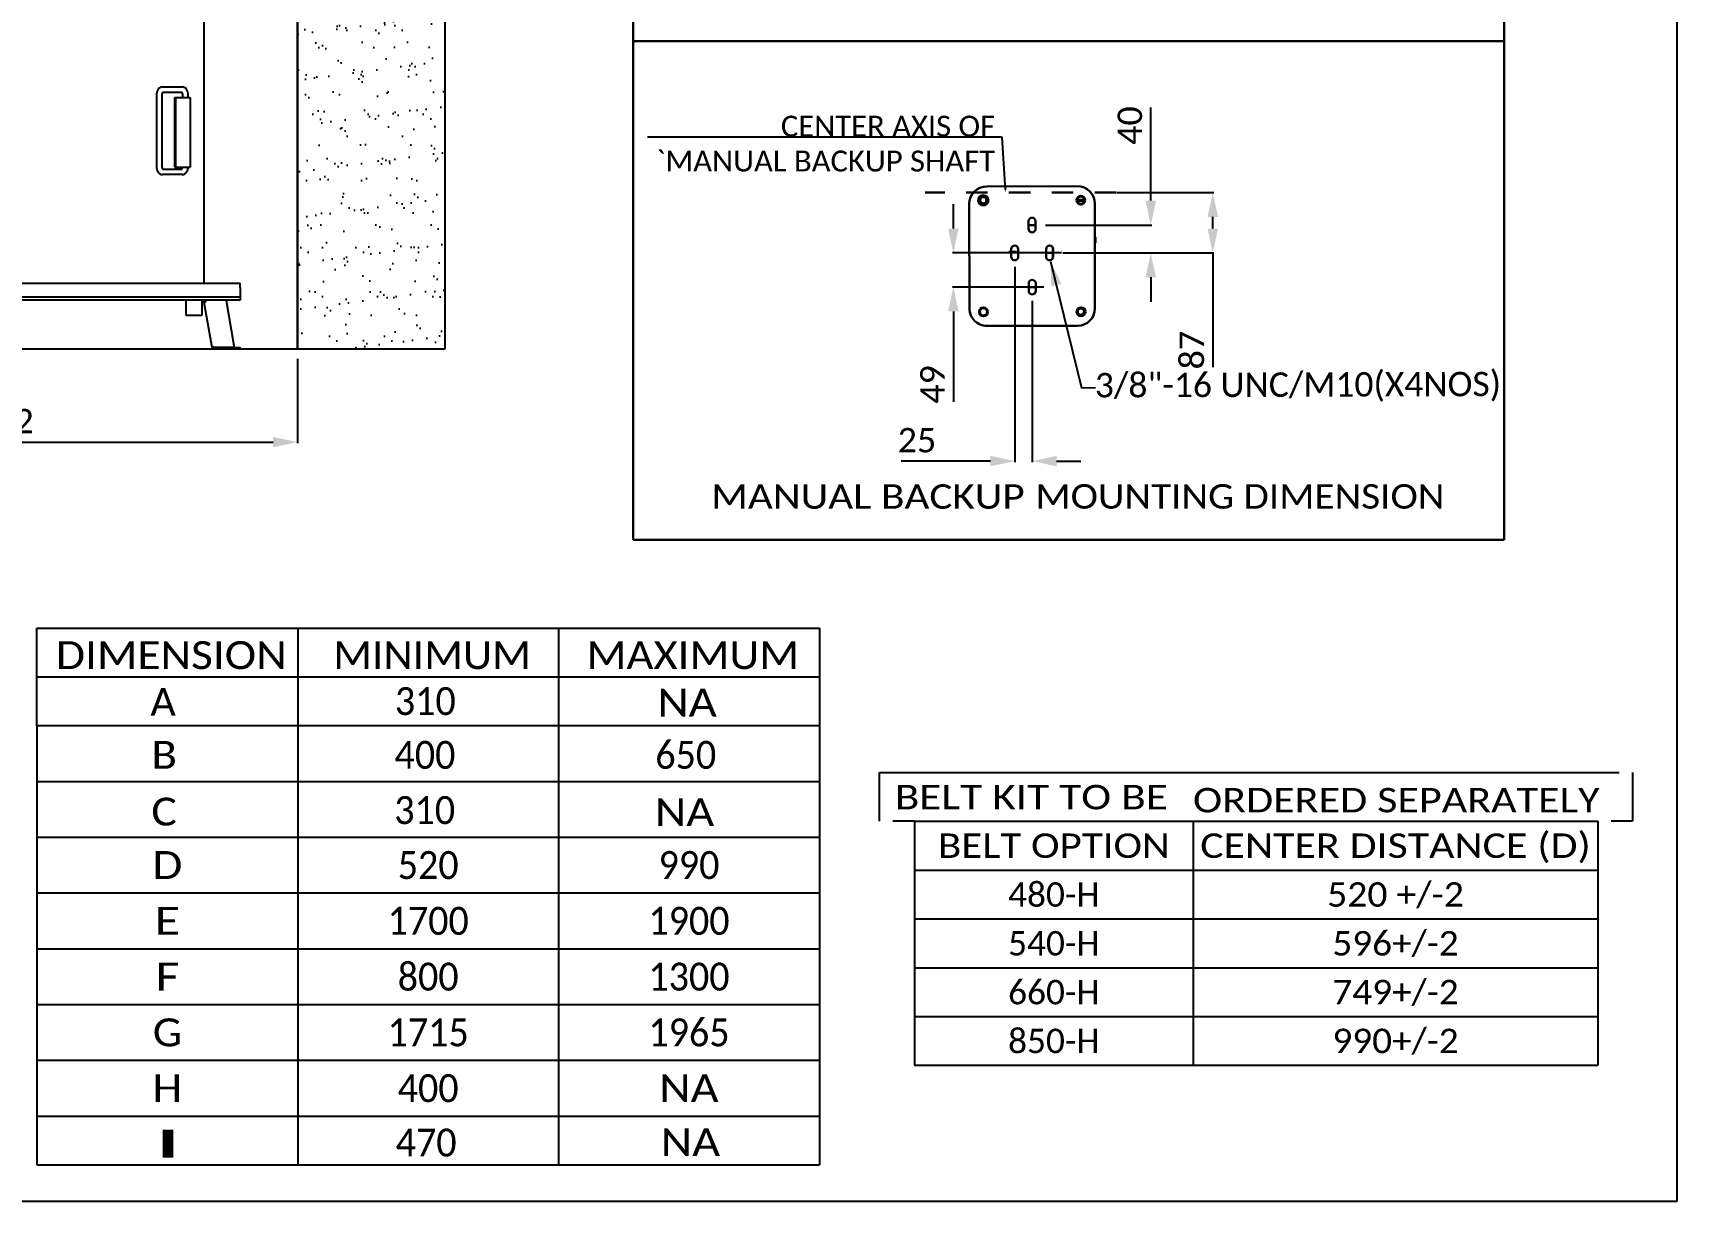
# Model space of a CAD drawing. Header units: millimetres. Extents: x 6781 to 13993, y -7973 to 4183.
# Drawn here: x 11635 to 13993, y -7973 to -6297 of the extents above; entities that cross this region are included whole.
import ezdxf
from ezdxf import colors
from ezdxf.entities.mleader import LeaderData, LeaderLine
from ezdxf.enums import TextEntityAlignment as Align
from ezdxf.math import Vec2, Vec3

# ---------------------------------------------------------------- set-up
doc = ezdxf.new("R2010")
doc.units = ezdxf.units.MM
doc.header["$LTSCALE"] = 307.34
doc.header["$PDMODE"] = 3
doc.header["$PDSIZE"] = 8
doc.linetypes.add('DASHED', pattern=[0.2, 0.1, -0.1])
doc.layers.get('0').update_dxf_attribs({"linetype": 'CONTINUOUS'})
doc.layers.get('Defpoints').update_dxf_attribs({"linetype": 'CONTINUOUS'})
doc.styles.get("Standard").update_dxf_attribs({"font": 'calibri.ttf'})
doc.dimstyles.new('DIMSTYLE_2', dxfattribs={"dimtxt": 35, "dimasz": 35, "dimexe": 1.5, "dimexo": 1, "dimgap": 0.875, "dimtad": 1, "dimdec": 0, "dimdsep": 46, "dimtxsty": 'Standard', "dimblk": '_FILLED', "dimblk1": '_FILLED', "dimblk2": '_FILLED', "dimcen": 0.09, "dimazin": 2, "dimtp": 0.01, "dimtm": 0.01, "dimtfac": 1, "dimtdec": 0, "dimtofl": 0, "dimtmove": 0, "dimatfit": 3, "dimldrblk": '_FILLED', "dimfxl": 1, "dimtolj": 1, "dimarcsym": 0})
doc.dimstyles.get("Standard").update_dxf_attribs({"dimtxt": 35, "dimasz": 35, "dimexe": 1.5, "dimexo": 1, "dimtad": 1, "dimdsep": 46, "dimtxsty": 'Standard', "dimblk": '_FILLED', "dimblk1": '_FILLED', "dimblk2": '_FILLED', "dimcen": 0.09, "dimazin": 2, "dimtol": 1, "dimtp": 0.01, "dimtm": 0.01, "dimtfac": 1, "dimtofl": 0, "dimtmove": 0, "dimatfit": 3, "dimldrblk": '_FILLED', "dimfxl": 1, "dimtolj": 1, "dimarcsym": 0})

# ---------------------------------------------------------------- blocks, each defined once
blk = doc.blocks.new('_FILLED')
at = {"color": 0, "linetype": 'ByBlock'}
blk.add_solid([(0, 0), (-1, 0.214), (-1, -0.214)], dxfattribs=at)
blk = doc.blocks.new('*D1022')
at = {"color": 0, "linetype": 'Continuous', "lineweight": -2}
for p, q in [((11272.1, -6764.7), (11272.1, -6885.7)), ((12014.3, -6764.7), (12014.3, -6885.7)), ((11307.1, -6884.2), (11979.3, -6884.2))]:
    blk.add_line(p, q, dxfattribs=at)
at = {"layer": 'Defpoints', "color": 0}
for p in [(11272.1, -6763.7), (12014.3, -6763.7), (12014.3, -6884.2)]:
    blk.add_point(p, dxfattribs=at)
at = {"color": 0, "linetype": 'ByBlock', "lineweight": -2, "xscale": 35, "yscale": 35, "zscale": 35, "rotation": 180}
blk.add_blockref('_FILLED', (11272.1, -6884.2), dxfattribs=at)
at = {"color": 0, "linetype": 'ByBlock', "lineweight": -2, "xscale": 35, "yscale": 35, "zscale": 35}
blk.add_blockref('_FILLED', (12014.3, -6884.2), dxfattribs=at)
at = {"color": 0, "insert": (11594.6, -6836.6), "char_height": 35, "attachment_point": 2, "line_spacing_factor": 0.9}
blk.add_mtext('\\A1;742', dxfattribs=at)
blk = doc.blocks.new('*D1038')
at = {"color": 0, "linetype": 'Continuous', "lineweight": -2}
for p, q in [((13238.1, -6537.8), (13238.1, -6404.3)), ((13087.2, -6572.8), (13239.6, -6572.8)), ((13112.1, -6612.8), (13239.6, -6612.8)), ((13238.1, -6647.8), (13238.1, -6682.8))]:
    blk.add_line(p, q, dxfattribs=at)
at = {"layer": 'Defpoints', "color": 0}
for p in [(13086.2, -6572.8), (13111.1, -6612.8), (13238.1, -6612.8)]:
    blk.add_point(p, dxfattribs=at)
at = {"color": 0, "linetype": 'ByBlock', "lineweight": -2, "xscale": 35, "yscale": 35, "zscale": 35}
for p, rotation in [((13238.1, -6572.8), 270), ((13238.1, -6612.8), 90)]:
    blk.add_blockref('_FILLED', p, dxfattribs=dict(at, rotation=rotation))
at = {"color": 0, "lineweight": 30, "insert": (13190.5, -6457.8), "char_height": 35, "attachment_point": 1, "rotation": 90, "line_spacing_factor": 0.9}
blk.add_mtext('\\A1;40', dxfattribs=at)
blk = doc.blocks.new('*D1039')
at = {"color": 0, "linetype": 'Continuous', "lineweight": -2}
for p, q in [((13043, -6632.7), (13043, -6912.9)), ((13068, -6681.6), (13068, -6912.9)), ((13008, -6911.4), (12880, -6911.4)), ((13103, -6911.4), (13138, -6911.4))]:
    blk.add_line(p, q, dxfattribs=at)
at = {"layer": 'Defpoints', "color": 0}
for p in [(13043, -6631.7), (13068, -6680.6), (13043, -6911.4)]:
    blk.add_point(p, dxfattribs=at)
at = {"color": 0, "linetype": 'ByBlock', "lineweight": -2, "xscale": 35, "yscale": 35, "zscale": 35}
blk.add_blockref('_FILLED', (13043, -6911.4), dxfattribs=at)
at = {"color": 0, "linetype": 'ByBlock', "lineweight": -2, "xscale": 35, "yscale": 35, "zscale": 35, "rotation": 180}
blk.add_blockref('_FILLED', (13068, -6911.4), dxfattribs=at)
at = {"color": 0, "lineweight": 30, "insert": (12930.4, -6863.9), "char_height": 35, "attachment_point": 3, "line_spacing_factor": 0.9}
blk.add_mtext('\\A1;25', dxfattribs=at)
blk = doc.blocks.new('*D1040')
at = {"color": 0, "linetype": 'Continuous', "lineweight": -2}
for p, q in [((13189.4, -6526.2), (13328.5, -6526.2)), ((13327, -6577.8), (13327, -6561.2)), ((13112.1, -6612.8), (13328.5, -6612.8)), ((13327, -6612.8), (13327, -6776.6))]:
    blk.add_line(p, q, dxfattribs=at)
at = {"layer": 'Defpoints', "color": 0}
for p in [(13188.4, -6526.2), (13327, -6526.2), (13111.1, -6612.8)]:
    blk.add_point(p, dxfattribs=at)
at = {"color": 0, "linetype": 'ByBlock', "lineweight": -2, "xscale": 35, "yscale": 35, "zscale": 35}
for p, rotation in [((13327, -6526.2), 90), ((13327, -6612.8), 270)]:
    blk.add_blockref('_FILLED', p, dxfattribs=dict(at, rotation=rotation))
at = {"color": 0, "lineweight": 30, "insert": (13279.4, -6724.6), "char_height": 35, "attachment_point": 3, "rotation": 90, "line_spacing_factor": 0.9}
blk.add_mtext('\\A1;87', dxfattribs=at)
blk = doc.blocks.new('*D1041')
at = {"color": 0, "linetype": 'Continuous', "lineweight": -2}
for p, q in [((12955, -6577.8), (12955, -6542.8)), ((13110.1, -6612.8), (12953.5, -6612.8)), ((13084.9, -6661.8), (12953.5, -6661.8)), ((12955, -6696.8), (12955, -6826.5))]:
    blk.add_line(p, q, dxfattribs=at)
at = {"layer": 'Defpoints', "color": 0}
for p in [(13111.1, -6612.8), (12955, -6661.8), (13085.9, -6661.8)]:
    blk.add_point(p, dxfattribs=at)
at = {"color": 0, "linetype": 'ByBlock', "lineweight": -2, "xscale": 35, "yscale": 35, "zscale": 35}
for p, rotation in [((12955, -6612.8), 270), ((12955, -6661.8), 90)]:
    blk.add_blockref('_FILLED', p, dxfattribs=dict(at, rotation=rotation))
at = {"color": 0, "lineweight": 30, "insert": (12907.4, -6773.8), "char_height": 35, "attachment_point": 3, "rotation": 90, "line_spacing_factor": 0.9}
blk.add_mtext('\\A1;49', dxfattribs=at)

msp = doc.modelspace()

# ---------------------------------------------------------------- hatches: boundary and pattern name
at = {"linetype": 'Continuous'}
h = msp.add_hatch(dxfattribs=at)
h.set_pattern_fill('AR-SAND', color=0)
h.set_pattern_definition([(37.5, (7992.88, -8012.52), (-1.60003, 48.94132), [0, -38.608, 0, -43.18, 0, -41.275]), (7.5, (7992.88, -8012.52), (44.9523, 71.6825), [0, -20.828, 0, -34.798, 0, -13.335]), (327.5, (7961.636, -8012.52), (79.09924, 0.14372), [0, -12.7, 0, -45.72, 0, -59.69]), (317.5, (7961.636, -8012.52), (76.35565, 22.2929), [0, -6.35, 0, -29.972, 0, -34.29])])
h.paths.add_polyline_path([(12226.05946, -5044.95679), (12014.27299, -5044.95679), (12014.27299, -6750.39485), (12226.05946, -6750.39485)])

# ---------------------------------------------------------------- linework, layer by layer
at = {"color": 0, "linetype": 'Continuous'}
for p, q in [((13992.87849, -7972.78928), (13992.87849, -3769.66254)), ((12014.27299, -6750.39485), (12014.27299, -4351.39485)), ((11880.06262, -5947.39485), (11880.06262, -6656.39485)), ((11811.98218, -6386.54056), (11811.98218, -6488.54056)), ((11819.98218, -6386.54056), (11819.98218, -6488.54056)), ((11820.7904, -6374.54056), (11849.03866, -6374.54056)), ((11849.03866, -6382.54056), (11821.11864, -6382.54056)), ((11838.34118, -6389.89485), (11860.34687, -6389.89485)), ((11838.34118, -6489.89485), (11838.34118, -6389.89485)), ((11839.86513, -6489.89485), (11839.86513, -6389.89485)), ((11849.84688, -6389.89485), (11849.84688, -6386.54056)), ((11857.84688, -6389.89485), (11857.84688, -6386.54056)), ((11860.34688, -6389.89485), (11860.34688, -6489.89485)), ((11849.03866, -6500.54056), (11820.7904, -6500.54056)), ((11821.12355, -6492.54056), (11849.03866, -6492.54056)), ((11838.34118, -6489.89485), (11860.34687, -6489.89485)), ((11272.06262, -6656.39485), (11932.06261, -6656.39485)), ((11932.06261, -6662.29607), (11932.06261, -6656.39485)), ((11932.06261, -6670.49363), (11932.06262, -6680.39485)), ((11932.06261, -6676.39485), (11272.06262, -6676.39485)), ((11932.06262, -6680.39485), (11272.06262, -6680.39485)), ((11854.7152, -6702.39485), (11854.7152, -6680.39485)), ((11877.22875, -6680.39485), (11877.22875, -6702.39485)), ((11879.22875, -6682.39485), (11877.22875, -6682.39485)), ((11878.22875, -6680.39485), (11878.22875, -6682.39485)), ((11880.21356, -6683.22121), (11883.16798, -6682.70026)), ((11880.21356, -6683.22121), (11891.62096, -6747.9158)), ((11884.46239, -6680.39485), (11883.05684, -6682.06992)), ((11883.05684, -6682.06992), (11883.16798, -6682.70026)), ((11923.77651, -6745.99832), (11912.44833, -6681.75301)), ((11877.22875, -6702.39485), (11854.7152, -6702.39485)), ((11272.06715, -6750.39485), (12226.05946, -6750.39485)), ((11894.57539, -6747.39485), (11891.62096, -6747.9158)), ((11894.57539, -6747.39485), (11894.74303, -6748.34561)), ((11894.57539, -6748.39485), (11932.05809, -6748.39485)), ((11894.57539, -6748.39485), (11894.57539, -6750.39485)), ((11921.8069, -6748.34561), (11894.74303, -6748.34561)), ((11922.05809, -6748.39485), (11922.05809, -6750.39485)), ((11932.05809, -6750.39485), (11932.05809, -6748.39485)), ((12014.80281, -7150.78938), (12014.80281, -7920.78938)), ((12388.80281, -7150.78938), (12388.80281, -7920.78938)), ((12762.80281, -7150.78938), (12762.80281, -7920.78938)), ((11640.80281, -7290.78938), (12762.80281, -7290.78938)), ((11640.80281, -7290.78938), (11640.80281, -7850.78938)), ((11640.80281, -7370.78938), (12762.80281, -7370.78938)), ((11640.80281, -7450.78938), (12762.80281, -7450.78938)), ((12899.0507, -7428.0091), (13879.0507, -7428.0091)), ((12899.0507, -7428.0091), (12899.0507, -7778.0091)), ((12899.0507, -7428.0091), (13879.0507, -7428.0091)), ((13299.0507, -7428.0091), (13299.0507, -7778.0091)), ((13879.0507, -7428.0091), (13879.0507, -7778.0091)), ((12899.0507, -7498.0091), (13879.0507, -7498.0091)), ((11640.80281, -7530.78938), (12762.80281, -7530.78938)), ((12899.0507, -7568.0091), (13879.0507, -7568.0091)), ((11640.80281, -7610.78938), (12762.80281, -7610.78938)), ((12899.0507, -7638.0091), (13879.0507, -7638.0091)), ((11640.80281, -7690.78938), (12762.80281, -7690.78938)), ((12899.0507, -7708.0091), (13879.0507, -7708.0091)), ((11640.80281, -7770.78938), (12762.80281, -7770.78938)), ((12899.0507, -7778.0091), (13879.0507, -7778.0091)), ((11640.80281, -7850.78938), (12762.80281, -7850.78938)), ((6780.95812, -7972.78928), (13992.87849, -7972.78928))]:
    msp.add_line(p, q, dxfattribs=at)
at = {"linetype": 'ByBlock', "lineweight": 30}
for p, q in [((12495.79651, -5594.11385), (12495.79651, -6309.11385)), ((13744.90349, -6309.11385), (13744.90349, -5594.11385)), ((12495.79651, -6309.11385), (13744.90349, -6309.11385)), ((12495.79651, -6309.11385), (12495.79651, -7024.11385)), ((13744.90349, -7024.11385), (13744.90349, -6309.11385)), ((12495.79651, -7024.11385), (13744.90349, -7024.11385))]:
    msp.add_line(p, q, dxfattribs=at)
at = {"linetype": 'DASHED', "lineweight": 30}
msp.add_line((13188.36835, -6526.22297), (12914.52098, -6526.22297), dxfattribs=at)
at = {"color": 0, "linetype": 'Continuous', "lineweight": 30}
for p, q in [((13002.78496, -6517.44575), (13132.78478, -6517.22749)), ((12978.07881, -6692.48748), (12977.82697, -6542.48769)), ((13143.08384, -6536.63059), (13132.55252, -6536.63059)), ((13143.03146, -6538.17297), (13132.60573, -6538.17297)), ((13157.82672, -6542.18548), (13158.07856, -6692.18527)), ((13062.86883, -6567.34494), (13062.88729, -6578.34493)), ((13062.87806, -6572.84493), (13072.87807, -6572.84493)), ((13072.88728, -6578.32814), (13072.86881, -6567.32815)), ((13034.49477, -6611.31022), (13045.4838, -6611.31022)), ((13037.93602, -6607.38686), (13037.95449, -6618.38684)), ((13047.95447, -6618.37005), (13047.936, -6607.37007)), ((13087.93595, -6607.30291), (13087.95442, -6618.3029)), ((13087.94518, -6612.8029), (13097.81835, -6612.8029)), ((13097.81835, -6619.44611), (13097.81835, -6606.22773)), ((13097.9544, -6618.28611), (13097.93593, -6607.28612)), ((13063.01825, -6656.34482), (13063.03672, -6667.3448)), ((13063.02748, -6661.84481), (13072.56835, -6661.84481)), ((13073.03671, -6667.32801), (13073.01824, -6656.32803)), ((13133.12057, -6717.2272), (13003.12075, -6717.44547)), ((13057.81835, -6718.71906), (13058.07113, -6718.71906))]:
    msp.add_line(p, q, dxfattribs=at)
for p, q in [((11640.80281, -7220.78938), (11640.80281, -7150.78938)), ((11640.80281, -7150.78938), (12762.80281, -7150.78938)), ((11640.80281, -7290.78938), (11640.80281, -7220.78938)), ((11640.80281, -7220.78938), (12762.80281, -7220.78938)), ((13929.0507, -7358.0091), (13929.0507, -7428.0091)), ((11640.80281, -7850.78938), (11640.80281, -7920.78938)), ((11640.80281, -7920.78938), (12762.80281, -7920.78938))]:
    msp.add_line(p, q)
at = {"linetype": 'ByBlock'}
for p, q in [((12849.0507, -7428.0091), (12849.0507, -7358.0091)), ((12849.0507, -7358.0091), (13879.0507, -7358.0091))]:
    msp.add_line(p, q, dxfattribs=at)
at = {"linetype": 'DASHED'}
for p, q in [((13879.0507, -7358.0091), (13929.0507, -7358.0091)), ((12899.0507, -7428.0091), (12849.0507, -7428.0091)), ((13929.0507, -7428.0091), (13879.0507, -7428.0091))]:
    msp.add_line(p, q, dxfattribs=at)
at = {"color": 0, "linetype": 'Continuous'}
msp.add_lwpolyline([(12226.05946, -6750.39485), (12226.05946, -4351.39485), (12014.27299, -4351.39485), (12014.27299, -6750.39485)], dxfattribs=at)
at = {"color": 0, "linetype": 'Continuous', "lineweight": 30}
for centre, radius in [((12997.81855, -6537.45411), 7.3), ((13137.81835, -6537.21906), 6.3), ((12997.81855, -6537.45411), 5.3), ((12997.81835, -6537.21906), 4.5), ((13137.81835, -6537.21906), 5.3), ((12998.08718, -6697.45389), 6.3), ((12998.08718, -6697.45389), 5.3), ((13138.08698, -6697.21884), 6.3), ((13138.08698, -6697.21884), 5.3), ((13137.81835, -6697.21906), 4.5)]:
    msp.add_circle(centre, radius, dxfattribs=at)
at = {"color": 0, "linetype": 'Continuous'}
for centre, radius, start, end in [((11840.97178, -6488.57286), 16.87363, 350.85641113, 355.47741736), ((12262.05097, -6666.39485), 330.01382, 179.28836661, 180.71163339), ((11879.22875, -6683.39485), 3, 10, 90), ((11879.22875, -6683.39485), 1, 10, 90), ((11910.47871, -6682.1003), 2, 10, 58.6585763), ((11894.57539, -6747.39485), 3, 190, 270), ((11894.57539, -6747.39485), 1, 190, 270), ((11873.92236, -6533.6), 215.01928, 275.2605827, 275.52255785), ((11921.8069, -6746.34561), 2, 270, 10)]:
    msp.add_arc(centre, radius, start, end, dxfattribs=at)
at = {"color": 0, "linetype": 'Continuous', "lineweight": 30}
for centre, radius, start, end in [((13002.82694, -6542.44571), 25, 90.0961961, 180.0961961), ((13132.82675, -6542.22745), 25, 0.0961961, 90.0961961), ((13067.86882, -6567.33655), 5, 0.0961961, 180.0961961), ((13067.88729, -6578.33653), 5, 180.0961961, 0.0961961), ((13143.81835, -6594.21906), 15, 340.21636249, 19.97483527), ((13042.93601, -6607.37846), 5, 0.0961961, 180.0961961), ((13042.95448, -6618.37845), 5, 180.0961961, 0.0961961), ((13092.93594, -6607.29452), 5, 0.0961961, 180.0961961), ((13092.95441, -6618.2945), 5, 180.0961961, 0.0961961), ((13068.01824, -6656.33642), 5, 0.0961961, 180.0961961), ((13068.03671, -6667.33641), 5, 180.0961961, 0.0961961), ((13003.07878, -6692.4455), 25, 180.0961961, 270.0961961), ((13133.07859, -6692.22724), 25, 270.0961961, 0.0961961)]:
    msp.add_arc(centre, radius, start, end, dxfattribs=at)
at = {"color": 0, "linetype": 'Continuous'}
for points in [[(11813.96206, -6378.82313), (11812.59395, -6381.09941), (11811.98218, -6383.88478), (11811.98218, -6386.54056)], [(11820.7904, -6374.54056), (11818.10367, -6374.54056), (11815.34611, -6376.52032), (11813.96206, -6378.82313)], [(11820.42236, -6383.80339), (11820.11193, -6384.6738), (11819.98218, -6385.61645), (11819.98218, -6386.54056)], [(11820.81889, -6382.94427), (11820.65642, -6383.21461), (11820.52831, -6383.50631), (11820.42236, -6383.80339)], [(11855.867, -6378.82313), (11854.48295, -6376.52032), (11851.72539, -6374.54056), (11849.03866, -6374.54056)], [(11857.84688, -6386.54056), (11857.84688, -6383.88478), (11857.23511, -6381.09941), (11855.867, -6378.82313)], [(11811.98218, -6488.54056), (11811.98218, -6491.19634), (11812.59395, -6493.9817), (11813.96206, -6496.25798)], [(11813.96206, -6496.25798), (11815.34611, -6498.56079), (11818.10367, -6500.54056), (11820.7904, -6500.54056)], [(11849.01017, -6492.13684), (11849.17264, -6491.8665), (11849.30075, -6491.5748), (11849.4067, -6491.27772)], [(11849.03866, -6500.54056), (11851.72539, -6500.54056), (11854.48295, -6498.56079), (11855.867, -6496.25798)], [(11849.4067, -6491.27772), (11849.56717, -6490.82779), (11849.677, -6490.35825), (11849.74779, -6489.88584)], [(11855.867, -6496.25798), (11856.77804, -6494.74217), (11857.34945, -6493.00021), (11857.63101, -6491.25423)]]:
    msp.add_open_spline(points, degree=3, dxfattribs=at)
for points, knots in [([(11821.03043, -6382.63866), (11820.99565, -6382.68176), (11820.92147, -6382.78122), (11820.85422, -6382.88549), (11820.81889, -6382.94427)], [0, 0, 0, 0, 0.4467952049, 1, 1, 1, 1]), ([(11821.13384, -6382.52068), (11821.1177, -6382.53743), (11821.08233, -6382.57599), (11821.04866, -6382.61605), (11821.03043, -6382.63866)], [0, 0, 0, 0, 0.444840505, 1, 1, 1, 1]), ([(11821.11813, -6382.48802), (11821.15199, -6382.47673), (11821.2766, -6382.40474), (11821.15973, -6382.49382), (11821.13384, -6382.52068)], [0, 0, 0, 0, 0.4890069627, 1, 1, 1, 1]), ([(11849.01017, -6382.94427), (11848.95105, -6382.84592), (11848.84683, -6382.6916), (11848.72552, -6382.55033), (11848.67517, -6382.50034)], [0, 0, 0, 0, 0.6179437285, 1, 1, 1, 1]), ([(11849.84688, -6386.54056), (11849.84688, -6386.1821), (11849.77245, -6384.95009), (11849.46328, -6383.69818), (11849.01017, -6382.94427)], [0, 0, 0, 0, 0.2895339762, 1, 1, 1, 1]), ([(11819.98218, -6488.54056), (11819.98218, -6488.89901), (11820.05661, -6490.13102), (11820.36578, -6491.38293), (11820.81889, -6492.13684)], [0, 0, 0, 0, 0.2895339762, 1, 1, 1, 1]), ([(11820.81889, -6492.13684), (11820.87801, -6492.2352), (11820.98222, -6492.38951), (11821.10354, -6492.53078), (11821.15389, -6492.58077)], [0, 0, 0, 0, 0.6179437285, 1, 1, 1, 1]), ([(11821.15389, -6492.58077), (11821.16772, -6492.5945), (11821.18776, -6492.6134), (11821.2089, -6492.63111), (11821.21542, -6492.63583)], [0, 0, 0, 0, 0.7076831515, 1, 1, 1, 1]), ([(11848.79863, -6492.44246), (11848.83341, -6492.39935), (11848.90759, -6492.2999), (11848.97484, -6492.19562), (11849.01017, -6492.13684)], [0, 0, 0, 0, 0.4467952049, 1, 1, 1, 1]), ([(11893.76393, -6747.53793), (11893.81916, -6747.55041), (11894.10145, -6747.59483), (11894.38698, -6747.60787), (11894.61531, -6747.62125)], [0, 0, 0, 0, 0.1984225756, 1, 1, 1, 1])]:
    msp.add_open_spline(points, degree=3, knots=knots, dxfattribs=at)

# ---------------------------------------------------------------- texts
at = {"color": 0, "linetype": 'Continuous', "lineweight": 30, "width": 0.976348}
msp.add_text('3/8"-16 UNC/M10(X4NOS)', height=35, rotation=0.17836823, dxfattribs=at).set_placement((13157.90387, -6820.049), (13740.45805, -6818.23543), align=Align.FIT)
at = {"color": 0, "linetype": 'Continuous', "lineweight": 30}
for s, width, p, p2 in [('MANUAL BACKUP ', 1.120534, (12607.4588, -6979.69692), (13071.17475, -6979.69692)), ('MOUNTING DIMENSION', 1.07227, (13072.63052, -6979.56281), (13659.18694, -6979.56281))]:
    msp.add_text(s, height=35, dxfattribs=dict(at, width=width)).set_placement(p, p2, align=Align.FIT)
at = {"color": 0, "linetype": 'Continuous'}
for s, height, width, p, p2 in [('DIMENSION', 40, 1.077132, (11667.94007, -7209.72502), (11998.83501, -7209.72502)), ('MINIMUM', 40, 1.032539, (12065.67548, -7209.72502), (12349.0996, -7209.72502)), ('MAXIMUM', 40, 1.06198, (12428.93618, -7209.72502), (12733.8389, -7209.72502)), ('A', 40, 1.003136, (11803.40087, -7276.7006), (11839.97674, -7276.7006)), ('310', 40, 0.911286, (12154.03149, -7275.62417), (12241.34666, -7275.62417)), ('NA', 40, 1.10368, (12530.48626, -7277.74554), (12615.62244, -7277.74554)), ('B', 40, 1.06707, (11804.92605, -7352.70418), (11841.50192, -7352.70418)), ('400', 40, 0.911286, (12153.5564, -7352.70418), (12240.87157, -7352.70418)), ('650', 40, 0.911286, (12527.5564, -7352.70418), (12614.87157, -7352.70418)), ('BELT KIT TO BE ', 35, 1.171941, (12870.92983, -7410.84083), (13277.03878, -7410.84083)), ('ORDERED SEPARATELY', 35, 1.145967, (13298.54757, -7415.22805), (13881.69932, -7415.22805)), ('C', 40, 1.088568, (11804.80607, -7434.08307), (11841.38194, -7434.08307)), ('310', 40, 0.911286, (12153.15324, -7431.95273), (12240.46841, -7431.95273)), ('NA', 40, 1.10368, (12526.97325, -7434.95236), (12612.10944, -7434.95236)), ('BELT OPTION', 35, 1.118686, (12932.76665, -7480.5091), (13265.33475, -7480.5091)), ('CENTER DISTANCE (D)', 35, 1.138728, (13309.0507, -7480.5091), (13869.0507, -7480.5091)), ('D', 40, 1.112038, (11806.24639, -7510.78938), (11849.35923, -7510.78938)), ('520', 40, 0.911286, (12158.14522, -7510.78938), (12245.46039, -7510.78938)), ('990', 40, 0.911286, (12532.14522, -7510.78938), (12619.46039, -7510.78938)), ('480-H', 35, 0.97094, (13033.47677, -7550.5091), (13164.62463, -7550.5091)), ('520 +/-2', 35, 1.033476, (13490.92813, -7550.5091), (13687.17327, -7550.5091)), ('E', 40, 1.188716, (11809.51487, -7590.78938), (11846.09074, -7590.78938)), ('1700', 40, 0.911286, (12143.59269, -7590.78938), (12260.01292, -7590.78938)), ('1900', 40, 0.911286, (12517.59269, -7590.78938), (12634.01292, -7590.78938)), ('540-H', 35, 0.97094, (13033.47677, -7620.5091), (13164.62463, -7620.5091)), ('596+/-2', 35, 1.020884, (13498.4865, -7620.5091), (13679.6149, -7620.5091)), ('F', 40, 1.18799, (11810.60436, -7670.78938), (11845.00125, -7670.78938)), ('800', 40, 0.911286, (12158.14522, -7670.78938), (12245.46039, -7670.78938)), ('1300', 40, 0.911286, (12517.59269, -7670.78938), (12634.01292, -7670.78938)), ('660-H', 35, 0.97094, (13033.47677, -7690.5091), (13164.62463, -7690.5091)), ('749+/-2', 35, 1.020884, (13498.4865, -7690.5091), (13679.6149, -7690.5091)), ('G', 40, 1.057089, (11806.79113, -7750.78938), (11848.81448, -7750.78938)), ('1965', 40, 0.911286, (12517.59269, -7750.78938), (12634.01292, -7750.78938)), ('1715', 40, 0.911286, (12143.59269, -7750.78938), (12260.01292, -7750.78938)), ('850-H', 35, 0.97094, (13033.47677, -7760.5091), (13164.62463, -7760.5091)), ('990+/-2', 35, 1.020884, (13498.4865, -7760.5091), (13679.6149, -7760.5091)), ('H', 40, 1.098094, (11806.24639, -7830.78938), (11849.35923, -7830.78938)), ('400', 40, 0.911286, (12158.14522, -7830.78938), (12245.46039, -7830.78938)), ('NA', 40, 1.10368, (12533.23471, -7830.78938), (12618.3709, -7830.78938)), ('I', 40, 2.715441, (11807.31528, -7910.43187), (11850.42812, -7910.43187)), ('470', 40, 0.911286, (12155.22965, -7908.75895), (12242.54483, -7908.75895)), ('NA', 40, 1.10368, (12535.4082, -7908.2807), (12620.54439, -7908.2807))]:
    msp.add_text(s, height=height, dxfattribs=dict(at, width=width)).set_placement(p, p2, align=Align.FIT)

# ---------------------------------------------------------------- dimensions: what is measured, and where the dimension line sits
at = {"color": 0, "linetype": 'Continuous', "lineweight": 30}
for base, p1, p2, angle, picture, middle in [((13238.07857, -6612.8029), (13086.16379, -6572.84493), (13111.10407, -6612.8029), 270, '*D1038', (13238.07857, -6431.49374)), ((13326.99024, -6526.22297), (13111.10407, -6612.8029), (13188.36835, -6526.22297), 90, '*D1040', (13326.99024, -6750.19713)), ((12954.95563, -6661.84481), (13111.10407, -6612.8029), (13085.85407, -6661.84481), 270, '*D1041', (12954.95563, -6799.71981)), ((13042.95448, -6911.39723), (13068.03671, -6680.62212), (13042.95448, -6631.66416), 180, '*D1039', (12905.65383, -6911.39723))]:
    dim = msp.add_linear_dim(base=base, p1=p1, p2=p2, angle=angle, dimstyle='DIMSTYLE_2', dxfattribs=at)
    dim.commit()
    dim.dimension.update_dxf_attribs({"geometry": picture, "text_midpoint": middle, "dimtype": 160})
at = {"color": 0, "linetype": 'Continuous'}
dim = msp.add_linear_dim(base=(12014.27299, -6884.15411), p1=(11272.06715, -6763.68057), p2=(12014.27299, -6763.68057), dimstyle='DIMSTYLE_2', dxfattribs=at)
dim.commit()
dim.dimension.update_dxf_attribs({"geometry": '*D1022', "text_midpoint": (11594.58688, -6884.15411), "dimtype": 160})

# ---------------------------------------------------------------- leaders
at = {"color": 0, "linetype": 'Continuous', "lineweight": 30}
msp.add_leader([(13094.32817, -6624.95425), (13138.80199, -6806.10261), (13158.80199, -6805.88554)], dimstyle='Standard', override={"dimtad": 0}, dxfattribs=at)
at = {"linetype": 'DASHED', "lineweight": 30}
ml = msp.add_multileader_mtext('Standard', dxfattribs=at)
ml.set_content('CENTER AXIS OF\\P`MANUAL BACKUP SHAFT')
ml.set_leader_properties(linetype='ByLayer')
ml.build(insert=Vec2(0, 0))
ml.multileader.update_dxf_attribs({"text_right_attachment_type": 6})
ctx = ml.context
ctx.base_point, ctx.char_height, ctx.plane_origin = Vec3(12524.40583, -6431.38807), 30, Vec3(13030.11839, -6526.22297)
ctx.right_attachment, ctx.text_align_type = 6, 2
notes = []
notes.append((ctx, [(0, (1, 1, 0), (13024.75967, -6446.7573), (-1, 0), 8, [(0, [(13030.11839, -6526.22297)], 0, [])])]))
ctx.mtext.insert, ctx.mtext.alignment, ctx.mtext.flow_direction = Vec3(13014.75967, -6416.01884), 3, 5
for ctx, leaders in notes:
    for number, flags, end, landing, length, lines in leaders:
        leader = LeaderData()
        leader.index, (leader.has_last_leader_line, leader.has_dogleg_vector, leader.attachment_direction) = number, flags
        leader.last_leader_point, leader.dogleg_vector, leader.dogleg_length = Vec3(end), Vec3(landing), length
        for number, points, colour, breaks in lines:
            line = LeaderLine()
            line.index, line.vertices, line.color, line.breaks = number, Vec3.list(points), colors.encode_raw_color(colour), breaks
            leader.lines.append(line)
        ctx.leaders.append(leader)

doc.saveas('drawing.dxf')
